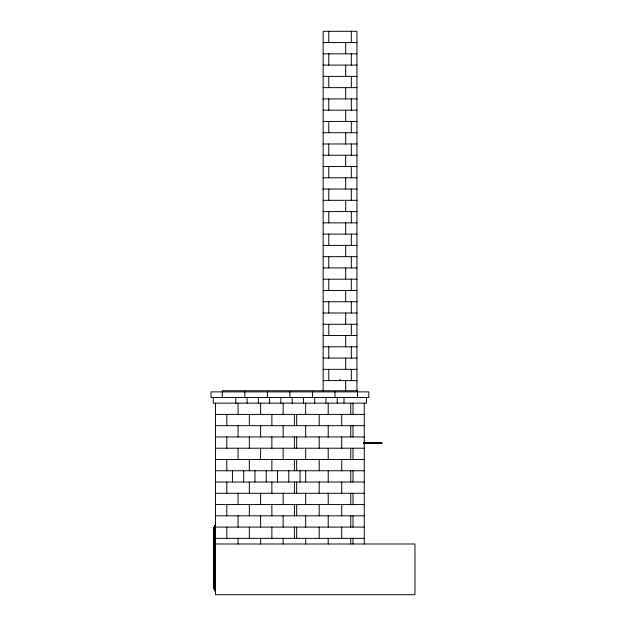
<?xml version="1.0" encoding="UTF-8"?>
<svg xmlns="http://www.w3.org/2000/svg" width="626" height="626" viewBox="0 0 626 626"><rect width="100%" height="100%" fill="white"/><g stroke="black" fill="none" stroke-linecap="round" stroke-linejoin="round"><path stroke-width="0.94" d="M323.141 42.568L356.945 42.568M323.141 53.836L356.945 53.836M323.141 65.104L356.945 65.104M323.141 76.372L356.945 76.372M323.141 87.64L356.945 87.64M323.141 98.908L356.945 98.908M323.141 110.176L356.945 110.176M323.141 121.444L356.945 121.444M323.141 132.712L356.945 132.712M323.141 143.98L356.945 143.98M323.141 155.248L356.945 155.248M323.141 166.516L356.945 166.516M323.141 177.784L356.945 177.784M323.141 189.052L356.945 189.052M323.141 200.32L356.945 200.32M323.141 211.588L356.945 211.588M323.141 222.856L356.945 222.856M323.141 234.124L356.945 234.124M323.141 245.392L356.945 245.392M323.141 256.66L356.945 256.66M323.141 267.928L356.945 267.928M323.141 279.196L356.945 279.196M323.141 290.464L356.945 290.464M323.141 301.732L356.945 301.732M323.141 313L356.945 313M323.141 324.268L356.945 324.268M323.141 335.536L356.945 335.536M323.141 346.804L356.945 346.804M323.141 358.072L356.945 358.072M323.141 369.34L356.945 369.34M323.141 380.608L356.945 380.608M222.293 390.749L357.509 390.749M368.777 397.51L211.025 397.51L211.025 391.876L368.777 391.876L368.777 397.573L366.836 397.573M215.532 414.412L364.269 414.412M215.532 425.68L364.269 425.68M215.532 436.948L364.269 436.948M363.745 442.582L382.071 442.582L382.071 443.482L363.745 443.482M363.69 443.036L381.171 443.036M215.532 448.216L364.269 448.216M215.532 459.484L364.269 459.484M215.532 470.752L364.269 470.752M215.532 482.02L364.269 482.02M215.532 493.288L364.269 493.288M215.532 504.556L364.269 504.556M215.532 515.824L364.269 515.824M215.532 525.402L214.405 525.402L214.405 590.756L215.532 590.756M215.532 527.092L364.269 527.092M215.532 538.36L364.269 538.36M215.532 543.994L414.975 543.994L414.975 594.7L215.532 594.7L215.532 403.144M381.171 442.582L381.171 443.482M366.523 397.51L366.523 403.144L213.278 403.144L213.278 397.51M364.269 403.144L364.269 543.994M357.509 391.876L357.509 397.51M356.945 390.937L356.945 31.3L323.141 31.3L323.141 390.937M353.001 403.144L353.001 414.412M353.001 425.68L353.001 436.948M353.001 448.216L353.001 459.484M353.001 470.752L353.001 482.02M353.001 493.288L353.001 504.556M353.001 515.824L353.001 527.092M353.001 538.36L353.001 543.994M351.311 31.3L351.311 42.568M351.311 53.836L351.311 65.104M351.311 76.372L351.311 87.64M351.311 98.908L351.311 110.176M351.311 121.444L351.311 132.712M351.311 143.98L351.311 155.248M351.311 166.516L351.311 177.784M351.311 189.052L351.311 200.32M351.311 211.588L351.311 222.856M351.311 234.124L351.311 245.392M351.311 256.66L351.311 267.928M351.311 279.196L351.311 290.464M351.311 301.732L351.311 313M351.311 324.268L351.311 335.536M351.311 346.804L351.311 358.072M351.311 369.34L351.311 380.608M350.748 403.144L350.748 414.412M350.748 425.68L350.748 436.948M350.748 448.216L350.748 459.484M350.748 470.752L350.748 482.02M350.748 493.288L350.748 504.556M350.748 515.824L350.748 527.092M350.748 538.36L350.748 543.994M345.677 42.568L345.677 53.836M345.677 65.104L345.677 76.372M345.677 87.64L345.677 98.908M345.677 110.176L345.677 121.444M345.677 132.712L345.677 143.98M345.677 155.248L345.677 166.516M345.677 177.784L345.677 189.052M345.677 200.32L345.677 211.588M345.677 222.856L345.677 234.124M345.677 245.392L345.677 256.66M345.677 267.928L345.677 279.196M345.677 290.464L345.677 301.732M345.677 313L345.677 324.268M345.677 335.536L345.677 346.804M345.677 358.072L345.677 369.34M345.677 380.608L345.677 390.937M343.987 397.51L343.987 403.144M341.733 414.412L341.733 425.68M341.733 436.948L341.733 448.216M341.733 459.484L341.733 470.752M341.733 482.02L341.733 493.288M341.733 504.556L341.733 515.824M341.733 527.092L341.733 538.36M337.226 397.51L337.226 403.144M334.973 391.876L334.973 397.51M328.775 31.3L328.775 42.568M328.775 53.836L328.775 65.104M328.775 76.372L328.775 87.64M328.775 98.908L328.775 110.176M328.775 121.444L328.775 132.712M328.775 143.98L328.775 155.248M328.775 166.516L328.775 177.784M328.775 189.052L328.775 200.32M328.775 211.588L328.775 222.856M328.775 234.124L328.775 245.392M328.775 256.66L328.775 267.928M328.775 279.196L328.775 290.464M328.775 301.732L328.775 313M328.775 324.268L328.775 335.536M328.775 346.804L328.775 358.072M328.775 369.34L328.775 380.608M328.212 403.144L328.212 414.412M328.212 425.68L328.212 436.948M328.212 448.216L328.212 459.484M328.212 470.752L328.212 482.02M328.212 493.288L328.212 504.556M328.212 515.824L328.212 527.092M328.212 538.36L328.212 543.994M325.958 397.51L325.958 403.144M319.197 414.412L319.197 425.68M319.197 436.948L319.197 448.216M319.197 459.484L319.197 470.752M319.197 482.02L319.197 493.288M319.197 504.556L319.197 515.824M319.197 527.092L319.197 538.36M314.69 397.51L314.69 403.144M312.437 391.876L312.437 397.51M305.676 403.144L305.676 414.412M305.676 425.68L305.676 436.948M305.676 448.216L305.676 459.484M305.676 470.752L305.676 482.02M305.676 493.288L305.676 504.556M305.676 515.824L305.676 527.092M305.676 538.36L305.676 543.994M303.422 397.51L303.422 403.144M300.042 470.752L300.042 482.02M296.661 414.412L296.661 425.68M296.661 436.948L296.661 448.216M296.661 459.484L296.661 470.752M296.661 482.02L296.661 493.288M296.661 504.556L296.661 515.824M296.661 527.092L296.661 538.36M294.408 414.412L294.408 425.68M294.408 436.948L294.408 448.216M294.408 459.484L294.408 470.752M294.408 482.02L294.408 493.288M294.408 504.556L294.408 515.824M294.408 527.092L294.408 538.36M292.154 397.51L292.154 403.144M289.901 391.876L289.901 397.51M288.774 470.752L288.774 482.02M283.14 403.144L283.14 414.412M283.14 425.68L283.14 436.948M283.14 448.216L283.14 459.484M283.14 493.288L283.14 504.556M283.14 515.824L283.14 527.092M283.14 538.36L283.14 543.994M280.886 397.51L280.886 403.144M277.506 470.752L277.506 482.02M271.872 414.412L271.872 425.68M271.872 436.948L271.872 448.216M271.872 459.484L271.872 470.752M271.872 482.02L271.872 493.288M271.872 504.556L271.872 515.824M271.872 527.092L271.872 538.36M269.618 397.51L269.618 403.144M267.365 391.876L267.365 397.51M266.238 470.752L266.238 482.02M260.604 403.144L260.604 414.412M260.604 425.68L260.604 436.948M260.604 448.216L260.604 459.484M260.604 493.288L260.604 504.556M260.604 515.824L260.604 527.092M260.604 538.36L260.604 543.994M258.35 397.51L258.35 403.144M254.97 470.752L254.97 482.02M249.336 414.412L249.336 425.68M249.336 436.948L249.336 448.216M249.336 459.484L249.336 470.752M249.336 482.02L249.336 493.288M249.336 504.556L249.336 515.824M249.336 527.092L249.336 538.36M247.082 397.51L247.082 403.144M244.829 391.876L244.829 397.51M243.702 470.752L243.702 482.02M238.068 403.144L238.068 414.412M238.068 425.68L238.068 436.948M238.068 448.216L238.068 459.484M238.068 493.288L238.068 504.556M238.068 515.824L238.068 527.092M238.068 538.36L238.068 543.994M235.814 397.51L235.814 403.144M232.434 470.752L232.434 482.02M226.8 414.412L226.8 425.68M226.8 436.948L226.8 448.216M226.8 459.484L226.8 470.752M226.8 482.02L226.8 493.288M226.8 504.556L226.8 515.824M226.8 527.092L226.8 538.36M222.293 391.876L222.293 397.51M214.968 525.402L214.968 590.756M339.605 380.037C340.161 381.758 340.943 378.824 339.605 380.037M214.178 527.374L213.615 527.374L213.615 588.784L214.178 588.784L214.178 527.374"/></g></svg>
